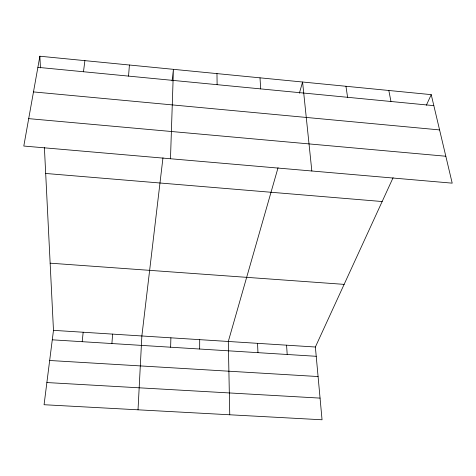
<?xml version="1.0" encoding="UTF-8"?>
<svg xmlns="http://www.w3.org/2000/svg" width="476" height="476" viewBox="0 0 476 476"><rect width="100%" height="100%" fill="white"/><g stroke="black" fill="none" stroke-linecap="round" stroke-linejoin="round"><path stroke-width="0.71" d="M199.664 349.021L199.7 339.656M170.628 347.212L170.89 337.823M170.485 158.752L173.442 69.335L172.074 80.92M138.022 409.812L141.866 335.979L162.97 157.764M111.902 343.547L112.622 334.116M128.532 76.106L129.424 65.016M82.205 341.691L83.163 332.242M44.399 147.483L53.479 330.35L44.072 404.725L322.05 419.778L315.374 347.016L393.093 177.709M83.467 71.751L84.901 60.642M39.871 56.222L23.8 146.043L452.2 183.159L431.226 94.641L39.871 56.222L40.454 67.925M278.043 167.736L228.301 341.476L229.759 414.78M299.374 93.225L302.581 82.015L311.839 170.997M426.353 105.255L431.226 94.641M46.88 382.549L320.062 398.109M49.665 360.493L318.081 376.54M53.479 330.35L315.374 347.016M52.277 339.822L316.225 356.298M50.141 263.174L344.13 284.368M45.69 173.466L382.157 201.532M28.703 118.637L445.822 156.241M33.487 91.916L439.586 129.918M37.884 67.336L433.832 105.642M388.827 90.482L390.957 101.495M345.951 86.269L347.593 97.3M286.57 345.183L287.201 354.489M260.015 77.832L260.67 88.893M257.546 343.339L257.956 352.662M216.973 73.607L217.121 84.68"/></g></svg>
